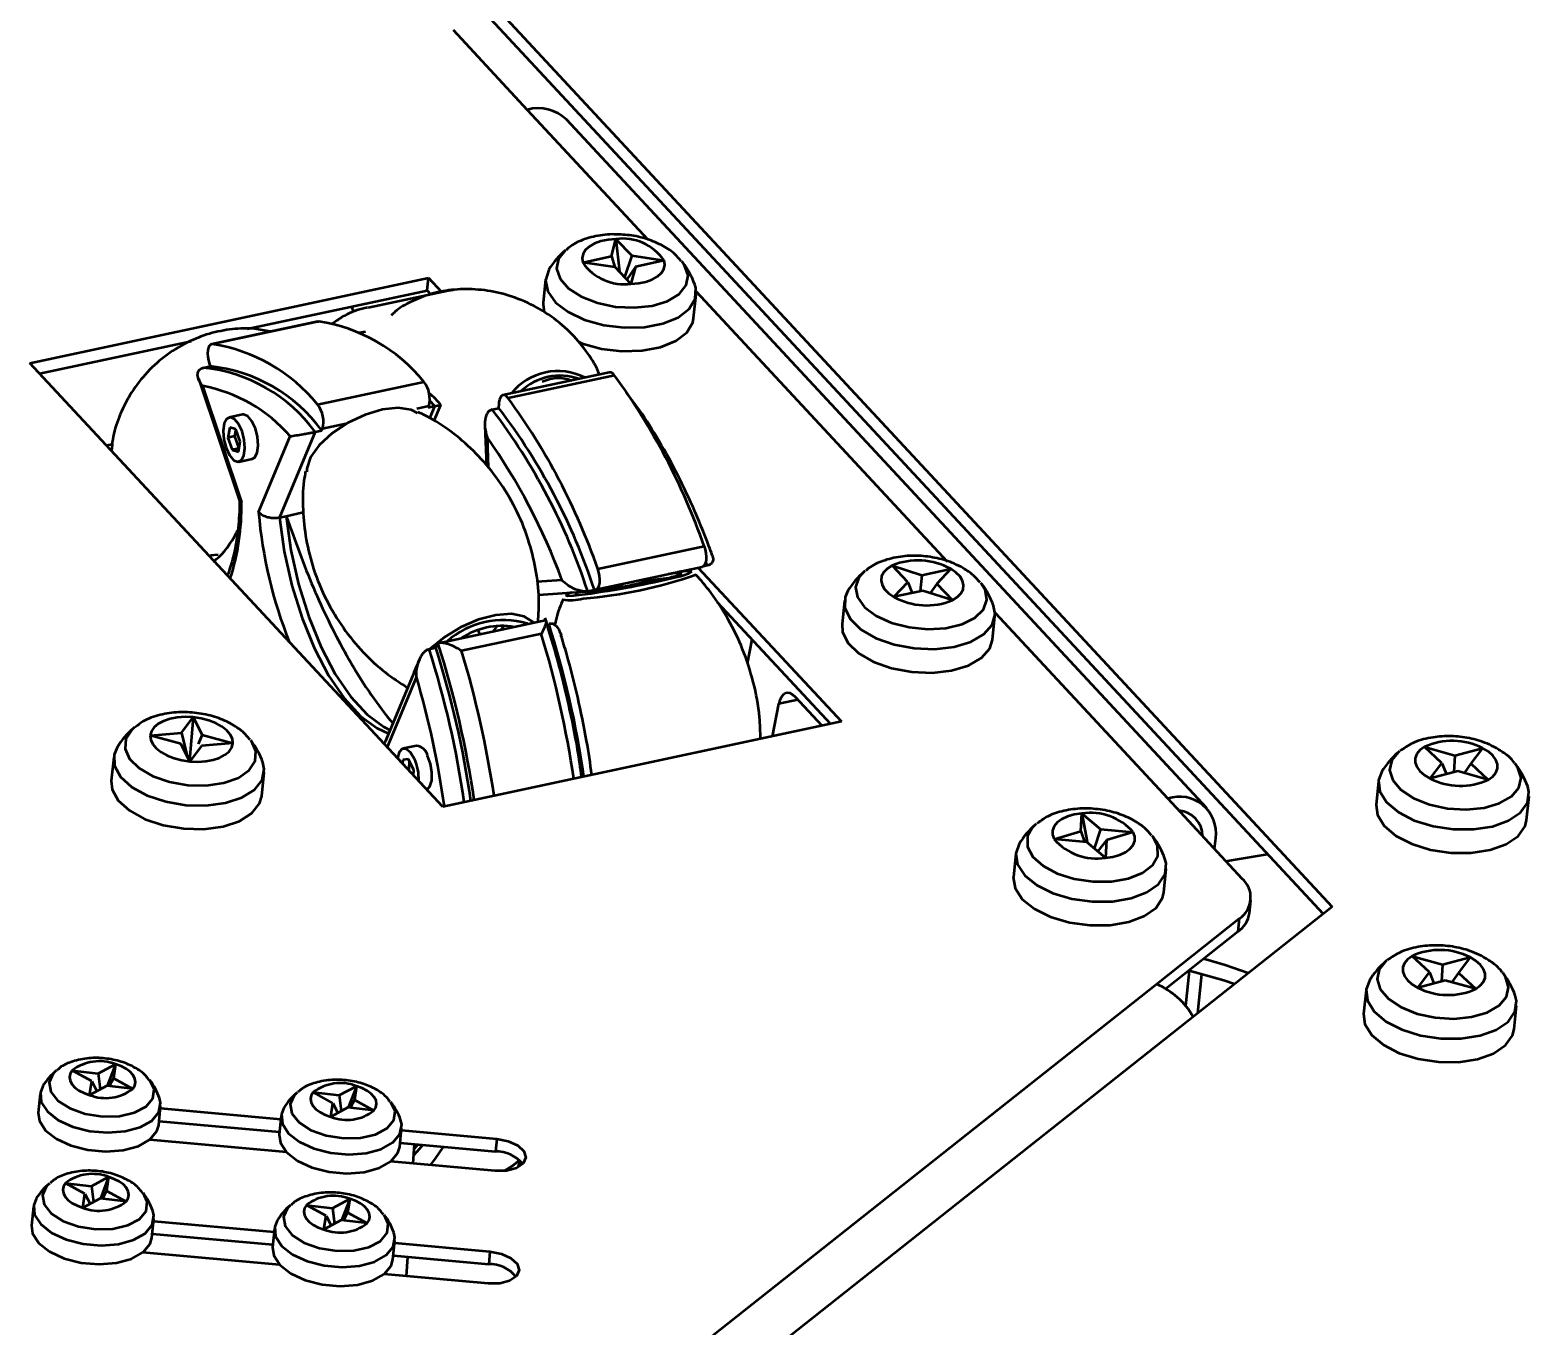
# Model space of a CAD drawing. Header units: millimetres. Extents: x 263 to 2983, y 441 to 2500.
# Drawn here: x 2188.3 to 2287.4, y 1929 to 2014.7 of the extents above; entities that cross this region are included whole.
import ezdxf

# ---------------------------------------------------------------- set-up
doc = ezdxf.new("R2010")
doc.units = ezdxf.units.MM
doc.header["$LTSCALE"] = 0.5
doc.layers.add('BOL', color=7, linetype='Continuous', lineweight=50)

msp = doc.modelspace()

# ---------------------------------------------------------------- linework, layer by layer
at = {"layer": 'BOL'}
for p, q in [((2217.37, 2018.068), (2274.401, 1956.723)), ((2217.266, 2017.058), (2273.801, 1956.247)), ((2216.301, 2014.687), (2221.205, 2009.412)), ((2221.205, 2009.412), (2229.18, 2000.834)), ((2266.124, 1963.231), (2223.789, 2008.768)), ((2226.764, 1999.736), (2227.063, 2000.861)), ((2227.063, 2000.861), (2227.294, 1998.703)), ((2227.063, 2000.861), (2228.106, 1999.771)), ((2224.875, 1999.315), (2226.764, 1999.736)), ((2226.764, 1999.736), (2226.989, 1999.001)), ((2228.106, 1999.771), (2227.639, 1998.342)), ((2228.106, 1999.771), (2230.243, 1999.453)), ((2227.012, 1998.998), (2224.875, 1999.315)), ((2228.055, 1997.907), (2227.012, 1998.998)), ((2228.354, 1999.032), (2227.783, 1998.191)), ((2228.354, 1999.032), (2228.055, 1997.907)), ((2230.243, 1999.453), (2228.354, 1999.032)), ((2231.466, 1999.331), (2231.415, 1999.395)), ((2188.334, 1992.666), (2214.68, 1998.307)), ((2214.594, 1997.466), (2214.68, 1998.307)), ((2214.68, 1998.307), (2215.54, 1997.383)), ((2222.412, 1998.212), (2222.252, 1996.652)), ((2202.7, 1994.919), (2214.594, 1997.466)), ((2210.698, 1996.346), (2215.967, 1997.474)), ((2214.594, 1997.466), (2214.815, 1997.227)), ((2232.199, 1995.629), (2232.36, 1997.189)), ((2232.365, 1997.408), (2248.968, 1979.549)), ((2209.74, 1996.039), (2209.6, 1996.396)), ((2207.371, 1995.416), (2200.346, 1993.912)), ((2207.426, 1995.42), (2200.4, 1993.916)), ((2203.441, 1994.575), (2202.725, 1994.421)), ((2207.371, 1995.416), (2207.426, 1995.42)), ((2210.113, 1994.687), (2210.511, 1994.756)), ((2210.143, 1994.677), (2210.511, 1994.756)), ((2188.972, 1991.979), (2198.981, 1994.123)), ((2215.617, 1963.32), (2188.334, 1992.666)), ((2200.191, 1992.602), (2200.24, 1992.455)), ((2199.464, 1991.638), (2202.196, 1983.49)), ((2199.801, 1992.361), (2200.24, 1992.455)), ((2226.62, 1992.049), (2219.595, 1990.545)), ((2226.97, 1991.849), (2219.945, 1990.344)), ((2199.74, 1991.156), (2202.319, 1983.462)), ((2207.338, 1989.928), (2214.364, 1991.433)), ((2214.687, 1989.812), (2213.9, 1989.644)), ((2214.647, 1989.717), (2214.687, 1989.812)), ((2215.086, 1989.811), (2214.647, 1989.717)), ((2215.086, 1989.811), (2214.756, 1990.175)), ((2214.762, 1989.033), (2215.086, 1989.811)), ((2215.049, 1988.876), (2215.482, 1989.914)), ((2218.894, 1989.597), (2219.333, 1989.691)), ((2219.333, 1989.691), (2219.327, 1989.841)), ((2202.388, 1989.264), (2201.51, 1989.076)), ((2209.208, 1988.639), (2207.661, 1988.308)), ((2201.538, 1988.415), (2201.411, 1987.731)), ((2201.85, 1987.825), (2201.411, 1987.731)), ((2201.411, 1987.731), (2201.697, 1986.925)), ((2201.951, 1988.293), (2201.538, 1988.415)), ((2201.938, 1988.297), (2201.85, 1987.825)), ((2201.85, 1987.825), (2202.136, 1987.019)), ((2202.237, 1987.487), (2201.951, 1988.293)), ((2203.443, 1982.817), (2205.53, 1987.827)), ((2207.182, 1988.118), (2204.825, 1982.462)), ((2207.182, 1988.118), (2207.621, 1988.212)), ((2207.621, 1988.212), (2207.661, 1988.308)), ((2218.4, 1988.55), (2218.504, 1985.882)), ((2218.546, 1987.758), (2218.625, 1985.734)), ((2193.769, 1987.285), (2193.409, 1987.208)), ((2202.136, 1987.019), (2201.697, 1986.925)), ((2201.697, 1986.925), (2202.11, 1986.803)), ((2202.11, 1986.803), (2202.237, 1987.487)), ((2202.136, 1987.019), (2202.149, 1987.015)), ((2202.138, 1986.142), (2203.016, 1986.33)), ((2205.265, 1982.556), (2206.4, 1982.799)), ((2204.825, 1982.462), (2205.265, 1982.556)), ((2200.259, 1979.967), (2200.778, 1980.015)), ((2225.871, 1979.056), (2232.896, 1980.561)), ((2225.735, 1977.69), (2232.761, 1979.195)), ((2231.776, 1978.984), (2231.847, 1978.907)), ((2232.501, 1979.139), (2241.963, 1968.962)), ((2233.103, 1979.28), (2232.824, 1979.22)), ((2233.103, 1979.28), (2233.005, 1979.555)), ((2243.536, 1978.924), (2243.479, 1978.877)), ((2246.351, 1978.19), (2245.331, 1979.285)), ((2245.331, 1979.285), (2247.288, 1978.654)), ((2247.288, 1978.654), (2249.189, 1979.062)), ((2249.189, 1979.062), (2248.28, 1978.078)), ((2221.844, 1978.22), (2223.493, 1978.336)), ((2225.199, 1977.587), (2225.638, 1977.681)), ((2225.708, 1977.686), (2225.638, 1977.681)), ((2226.923, 1977.945), (2226.964, 1977.726)), ((2226.938, 1977.865), (2226.964, 1977.726)), ((2228.93, 1978.091), (2228.88, 1978.363)), ((2228.93, 1978.091), (2228.904, 1978.23)), ((2245.441, 1977.206), (2246.351, 1978.19)), ((2246.351, 1978.19), (2246.64, 1977.463)), ((2247.288, 1978.654), (2247.179, 1977.579)), ((2248.28, 1978.078), (2247.827, 1977.458)), ((2248.28, 1978.078), (2249.3, 1976.982)), ((2251.222, 1978.081), (2251.177, 1978.138)), ((2221.938, 1977.35), (2225.077, 1977.571)), ((2225.124, 1977.457), (2225.474, 1977.499)), ((2233.754, 1976.856), (2241.238, 1968.806)), ((2242.168, 1976.961), (2242.008, 1975.401)), ((2247.343, 1977.614), (2245.441, 1977.206)), ((2249.3, 1976.982), (2247.343, 1977.614)), ((2251.956, 1974.378), (2252.116, 1975.939)), ((2252.122, 1976.157), (2263.54, 1963.875)), ((2222.395, 1975.651), (2215.417, 1974.156)), ((2222.133, 1974.766), (2216.863, 1973.638)), ((2218.088, 1974.728), (2217.91, 1975.066)), ((2219.473, 1975.025), (2219.675, 1975.336)), ((2221.257, 1975.407), (2221.19, 1975.451)), ((2214.717, 1973.76), (2215.156, 1973.854)), ((2215.195, 1973.95), (2215.156, 1973.854)), ((2236.046, 1974.39), (2235.739, 1972.812)), ((2214.081, 1973.08), (2211.811, 1967.633)), ((2213.879, 1971.917), (2211.944, 1967.271)), ((2237.423, 1967.989), (2237.841, 1970.133)), ((2239.095, 1970.401), (2237.841, 1970.133)), ((2240.687, 1968.688), (2238.922, 1970.587)), ((2198.36, 1968.22), (2199.125, 1969.247)), ((2199.125, 1969.247), (2198.867, 1966.404)), ((2199.125, 1969.247), (2199.724, 1968.09)), ((2241.963, 1968.962), (2215.617, 1963.32)), ((2195.246, 1968.59), (2195.178, 1968.534)), ((2196.287, 1968.051), (2198.36, 1968.22)), ((2198.304, 1967.492), (2196.287, 1968.051)), ((2198.36, 1968.22), (2198.726, 1966.678)), ((2199.724, 1968.09), (2199.445, 1967.482)), ((2199.724, 1968.09), (2201.741, 1967.531)), ((2198.903, 1966.335), (2198.304, 1967.492)), ((2199.668, 1967.362), (2198.903, 1966.335)), ((2201.741, 1967.531), (2199.668, 1967.362)), ((2213.878, 1967.365), (2213, 1967.177)), ((2281.655, 1966.225), (2280.508, 1967.291)), ((2280.508, 1967.291), (2282.522, 1966.727)), ((2282.522, 1966.727), (2284.35, 1967.208)), ((2284.35, 1967.208), (2283.576, 1966.184)), ((2193.867, 1966.619), (2193.707, 1965.058)), ((2212.973, 1966.438), (2212.958, 1966.18)), ((2213.36, 1966.486), (2212.973, 1966.438)), ((2213.701, 1965.759), (2213.36, 1966.486)), ((2213.404, 1966.393), (2213.366, 1965.756)), ((2280.88, 1965.201), (2281.655, 1966.225)), ((2281.655, 1966.225), (2281.956, 1965.484)), ((2282.522, 1966.727), (2282.445, 1965.613)), ((2283.576, 1966.184), (2283.135, 1965.563)), ((2283.576, 1966.184), (2284.722, 1965.119)), ((2286.523, 1966.151), (2286.484, 1966.2)), ((2203.654, 1964.036), (2203.815, 1965.596)), ((2213.366, 1965.756), (2213.354, 1965.753)), ((2213.366, 1965.756), (2213.38, 1965.726)), ((2213.68, 1965.403), (2213.701, 1965.759)), ((2277.468, 1965.032), (2277.308, 1963.472)), ((2282.708, 1965.682), (2280.88, 1965.201)), ((2284.722, 1965.119), (2282.708, 1965.682)), ((2263.54, 1963.875), (2268.444, 1958.6)), ((2287.256, 1962.449), (2287.416, 1964.01)), ((2257.789, 1961.732), (2257.856, 1962.885)), ((2257.856, 1962.885), (2258.205, 1961.017)), ((2257.856, 1962.885), (2259.096, 1961.846)), ((2254.859, 1962.215), (2254.802, 1962.167)), ((2259.096, 1961.846), (2258.684, 1960.58)), ((2259.096, 1961.846), (2261.253, 1961.652)), ((2256.023, 1961.196), (2257.789, 1961.732)), ((2258.18, 1961.002), (2256.023, 1961.196)), ((2257.789, 1961.732), (2258.027, 1961.016)), ((2259.42, 1959.963), (2258.18, 1961.002)), ((2259.487, 1961.116), (2258.906, 1960.394)), ((2259.487, 1961.116), (2259.42, 1959.963)), ((2261.253, 1961.652), (2259.487, 1961.116)), ((2266.634, 1960.548), (2266.707, 1961.26)), ((2253.491, 1960.252), (2253.331, 1958.691)), ((2263.278, 1957.669), (2263.439, 1959.229)), ((2268.941, 1956.307), (2269.027, 1957.148)), ((2274.401, 1956.723), (2210.706, 1906.305)), ((2268.286, 1955.939), (2262.809, 1951.604)), ((2268.199, 1955.097), (2268.286, 1955.939)), ((2268.199, 1955.097), (2263.407, 1951.304)), ((2280.83, 1952.398), (2279.684, 1953.464)), ((2279.684, 1953.464), (2281.698, 1952.9)), ((2281.698, 1952.9), (2283.526, 1953.381)), ((2283.526, 1953.381), (2282.751, 1952.357)), ((2264.945, 1952.478), (2264.709, 1950.18)), ((2265.518, 1949.691), (2265.782, 1952.266)), ((2280.056, 1951.374), (2280.83, 1952.398)), ((2280.83, 1952.398), (2281.132, 1951.657)), ((2281.698, 1952.9), (2281.621, 1951.786)), ((2282.751, 1952.357), (2282.311, 1951.736)), ((2282.751, 1952.357), (2283.898, 1951.292)), ((2285.698, 1952.324), (2285.659, 1952.373)), ((2262.809, 1951.604), (2215.527, 1914.178)), ((2276.644, 1951.205), (2276.484, 1949.645)), ((2281.884, 1951.855), (2280.056, 1951.374)), ((2283.898, 1951.292), (2281.884, 1951.855)), ((2286.431, 1948.622), (2286.592, 1950.183)), ((2192.838, 1945.701), (2193.977, 1946.313)), ((2193.977, 1946.313), (2193.441, 1944.888)), ((2193.977, 1946.313), (2193.844, 1945.399)), ((2190.059, 1945.89), (2189.866, 1945.696)), ((2192.413, 1945.192), (2191.117, 1945.899)), ((2191.117, 1945.899), (2192.838, 1945.701)), ((2192.279, 1944.278), (2192.413, 1945.192)), ((2192.413, 1945.192), (2192.757, 1944.535)), ((2192.838, 1945.701), (2192.979, 1944.654)), ((2193.844, 1945.399), (2193.571, 1944.873)), ((2193.844, 1945.399), (2195.14, 1944.692)), ((2189.011, 1944.358), (2188.883, 1943.109)), ((2193.419, 1944.89), (2192.279, 1944.278)), ((2195.14, 1944.692), (2193.419, 1944.89)), ((2205.991, 1944.448), (2205.798, 1944.254)), ((2208.345, 1943.75), (2207.048, 1944.457)), ((2207.048, 1944.457), (2208.77, 1944.259)), ((2208.77, 1944.259), (2209.909, 1944.871)), ((2208.77, 1944.259), (2208.911, 1943.212)), ((2209.909, 1944.871), (2209.373, 1943.446)), ((2209.909, 1944.871), (2209.775, 1943.957)), ((2196.841, 1942.291), (2196.969, 1943.54)), ((2196.955, 1943.4), (2204.918, 1942.679)), ((2208.211, 1942.836), (2208.345, 1943.75)), ((2209.351, 1943.448), (2208.211, 1942.836)), ((2208.345, 1943.75), (2208.689, 1943.093)), ((2211.072, 1943.25), (2209.351, 1943.448)), ((2209.775, 1943.957), (2209.502, 1943.431)), ((2209.775, 1943.957), (2211.072, 1943.25)), ((2196.868, 1942.558), (2204.832, 1941.837)), ((2204.943, 1942.916), (2204.814, 1941.667)), ((2212.772, 1940.849), (2212.901, 1942.098)), ((2205.281, 1940.506), (2196.247, 1941.324)), ((2212.8, 1941.116), (2219.096, 1940.546)), ((2212.886, 1941.958), (2219.183, 1941.388)), ((2213.672, 1939.747), (2213.749, 1941.03)), ((2219.183, 1941.388), (2219.096, 1940.546)), ((2213.959, 1941.011), (2213.731, 1940.729)), ((2219.056, 1939.259), (2212.179, 1939.882)), ((2220.18, 1939.34), (2219.891, 1939.374)), ((2189.615, 1938.439), (2189.422, 1938.245)), ((2191.969, 1937.741), (2190.672, 1938.448)), ((2190.672, 1938.448), (2192.393, 1938.25)), ((2192.393, 1938.25), (2193.533, 1938.862)), ((2192.393, 1938.25), (2192.535, 1937.203)), ((2193.533, 1938.862), (2192.997, 1937.437)), ((2193.533, 1938.862), (2193.399, 1937.948)), ((2191.835, 1936.827), (2191.969, 1937.741)), ((2192.975, 1937.439), (2191.835, 1936.827)), ((2191.969, 1937.741), (2192.313, 1937.084)), ((2194.696, 1937.241), (2192.975, 1937.439)), ((2193.399, 1937.948), (2193.126, 1937.422)), ((2193.399, 1937.948), (2194.696, 1937.241)), ((2208.325, 1936.808), (2209.465, 1937.42)), ((2209.465, 1937.42), (2208.929, 1935.995)), ((2209.465, 1937.42), (2209.331, 1936.506)), ((2188.567, 1936.907), (2188.438, 1935.658)), ((2196.396, 1934.84), (2196.525, 1936.089)), ((2205.547, 1936.997), (2205.354, 1936.803)), ((2207.901, 1936.299), (2206.604, 1937.006)), ((2206.604, 1937.006), (2208.325, 1936.808)), ((2207.767, 1935.385), (2207.901, 1936.299)), ((2207.901, 1936.299), (2208.245, 1935.642)), ((2208.325, 1936.808), (2208.466, 1935.761)), ((2209.331, 1936.506), (2209.058, 1935.98)), ((2209.331, 1936.506), (2210.628, 1935.799)), ((2196.424, 1935.107), (2204.388, 1934.386)), ((2196.51, 1935.949), (2204.474, 1935.228)), ((2204.498, 1935.465), (2204.37, 1934.216)), ((2208.907, 1935.997), (2207.767, 1935.385)), ((2210.628, 1935.799), (2208.907, 1935.997)), ((2212.328, 1933.398), (2212.456, 1934.647)), ((2212.442, 1934.507), (2218.739, 1933.937)), ((2204.836, 1933.055), (2195.803, 1933.873)), ((2212.356, 1933.665), (2218.652, 1933.095)), ((2213.228, 1932.296), (2213.305, 1933.579)), ((2218.739, 1933.937), (2218.652, 1933.095)), ((2218.612, 1931.808), (2211.735, 1932.431))]:
    msp.add_line(p, q, dxfattribs=at)
at = {"layer": 'BOL', "flags": 128}
for points in [[(2227.063, 2000.861), (2226.549, 2000.82), (2226.074, 2000.723), (2225.655, 2000.574), (2225.31, 2000.38), (2225.052, 2000.147), (2224.889, 1999.886), (2224.83, 1999.605), (2224.875, 1999.315)], [(2223.723, 2000.127), (2223.27, 1999.56), (2223.143, 1998.909), (2223.367, 1998.239), (2223.926, 1997.605), (2224.773, 1997.059), (2225.84, 1996.644), (2227.04, 1996.394), (2228.277, 1996.33), (2229.449, 1996.456), (2230.463, 1996.763), (2231.235, 1997.225), (2231.704, 1997.806), (2231.831, 1998.457), (2231.606, 1999.127), (2231.466, 1999.331)], [(2222.635, 1998.853), (2222.62, 1998.829), (2222.406, 1998.125), (2222.561, 1997.391), (2223.073, 1996.679), (2223.906, 1996.043), (2224.997, 1995.53), (2226.264, 1995.178), (2227.616, 1995.013), (2228.949, 1995.047), (2230.168, 1995.278), (2231.179, 1995.689), (2231.91, 1996.249), (2232.304, 1996.917), (2232.335, 1997.643), (2232.272, 1997.862)], [(2228.055, 1997.907), (2228.569, 1997.949), (2229.044, 1998.046), (2229.462, 1998.194), (2229.808, 1998.389), (2230.066, 1998.621), (2230.228, 1998.883), (2230.288, 1999.164), (2230.243, 1999.453)], [(2222.252, 1996.652), (2222.245, 1996.565), (2222.33, 1996.006)], [(2224.601, 1994.06), (2224.836, 1993.969), (2226.104, 1993.617), (2227.455, 1993.452), (2228.789, 1993.487), (2230.007, 1993.718), (2231.019, 1994.129), (2231.749, 1994.689), (2232.144, 1995.356), (2232.199, 1995.629)], [(2200.4, 1993.916), (2200.296, 1993.894), (2200.207, 1993.815), (2200.138, 1993.685), (2200.094, 1993.511), (2200.077, 1993.302), (2200.088, 1993.072), (2200.127, 1992.834), (2200.191, 1992.602)], [(2213.947, 1989.363), (2213.526, 1989.573), (2212.673, 1989.701), (2211.627, 1989.59), (2210.482, 1989.251), (2209.339, 1988.714), (2208.3, 1988.026), (2207.457, 1987.249), (2206.885, 1986.452), (2206.635, 1985.706), (2206.628, 1985.478)], [(2219.945, 1990.344), (2219.83, 1990.466), (2219.715, 1990.535), (2219.604, 1990.546), (2219.505, 1990.501), (2219.424, 1990.4), (2219.365, 1990.25), (2219.332, 1990.06), (2219.327, 1989.841)], [(2201.295, 1987.059), (2201.521, 1986.578), (2201.793, 1986.254), (2202.069, 1986.136), (2202.309, 1986.242), (2202.474, 1986.557), (2202.541, 1987.032), (2202.498, 1987.594), (2202.353, 1988.159), (2202.127, 1988.64), (2201.855, 1988.964), (2201.579, 1989.082), (2201.339, 1988.976), (2201.174, 1988.661), (2201.107, 1988.187), (2201.15, 1987.624), (2201.295, 1987.059)], [(2203.016, 1986.33), (2203.187, 1986.43), (2203.353, 1986.745), (2203.419, 1987.22), (2203.376, 1987.782), (2203.231, 1988.347), (2203.005, 1988.828), (2202.733, 1989.152), (2202.457, 1989.27), (2202.388, 1989.264)], [(2204.825, 1982.462), (2205.143, 1980.208), (2205.646, 1977.964), (2206.317, 1975.804), (2207.134, 1973.799), (2208.071, 1972.014), (2209.096, 1970.508), (2210.177, 1969.331), (2211.276, 1968.52), (2212.041, 1968.185)], [(2205.265, 1982.556), (2205.583, 1980.302), (2206.085, 1978.058), (2206.756, 1975.898), (2207.573, 1973.893), (2208.51, 1972.108), (2209.535, 1970.602), (2210.616, 1969.425), (2211.716, 1968.614), (2212.134, 1968.407)], [(2232.896, 1980.561), (2232.966, 1980.332), (2233.011, 1980.094), (2233.03, 1979.861), (2233.02, 1979.645), (2232.982, 1979.461), (2232.919, 1979.319), (2232.835, 1979.227), (2232.761, 1979.195)], [(2225.708, 1977.686), (2225.809, 1977.723), (2225.894, 1977.815), (2225.957, 1977.957), (2225.994, 1978.141), (2226.004, 1978.356), (2225.986, 1978.59), (2225.94, 1978.828), (2225.871, 1979.056)], [(2243.479, 1978.877), (2243.128, 1978.487), (2242.899, 1977.851), (2243.023, 1977.181), (2243.489, 1976.531), (2244.258, 1975.955), (2245.27, 1975.498), (2246.441, 1975.197), (2247.678, 1975.078), (2248.879, 1975.15), (2249.947, 1975.406), (2250.797, 1975.827), (2251.359, 1976.378), (2251.587, 1977.014), (2251.463, 1977.684), (2251.222, 1978.081)], [(2245.331, 1979.285), (2245.003, 1979.082), (2244.765, 1978.843), (2244.624, 1978.576), (2244.587, 1978.292), (2244.655, 1978.002), (2244.825, 1977.717), (2245.09, 1977.448), (2245.441, 1977.206)], [(2249.3, 1976.982), (2249.627, 1977.185), (2249.866, 1977.425), (2250.006, 1977.692), (2250.044, 1977.976), (2249.976, 1978.265), (2249.806, 1978.55), (2249.54, 1978.819), (2249.189, 1979.062)], [(2230.529, 1978.446), (2229.804, 1978.35), (2228.908, 1978.209)], [(2223.739, 1977.339), (2223.824, 1977.291), (2223.884, 1977.288)], [(2223.884, 1977.288), (2224.261, 1977.305), (2225.022, 1977.389)], [(2224.392, 1977.457), (2224.443, 1977.419), (2224.521, 1977.414)], [(2242.391, 1977.602), (2242.211, 1977.191), (2242.204, 1976.463), (2242.563, 1975.734), (2243.261, 1975.059), (2244.248, 1974.486), (2245.449, 1974.06), (2246.775, 1973.81), (2248.129, 1973.757), (2249.41, 1973.903), (2250.522, 1974.238), (2251.384, 1974.737), (2251.931, 1975.363), (2252.123, 1976.07), (2252.028, 1976.612)], [(2221.626, 1975.486), (2221.573, 1975.55), (2221.002, 1975.923), (2220.166, 1976.079), (2219.134, 1976.005), (2217.988, 1975.708), (2216.822, 1975.211), (2215.731, 1974.555), (2214.801, 1973.792), (2214.782, 1973.774)], [(2218.92, 1974.907), (2219.051, 1975.054), (2219.268, 1975.345)], [(2242.008, 1975.401), (2242.043, 1974.903), (2242.402, 1974.174), (2243.101, 1973.498), (2244.087, 1972.926), (2245.288, 1972.499), (2246.615, 1972.25), (2247.969, 1972.196), (2249.249, 1972.342), (2250.362, 1972.677), (2251.224, 1973.177), (2251.771, 1973.803), (2251.956, 1974.378)], [(2213.888, 1972.619), (2213.712, 1972.2), (2213.707, 1972.184)], [(2238.922, 1970.587), (2238.752, 1970.74), (2238.581, 1970.835), (2238.416, 1970.868), (2238.261, 1970.837), (2238.122, 1970.744), (2238.003, 1970.592), (2237.908, 1970.386), (2237.841, 1970.133)], [(2199.125, 1969.247), (2198.591, 1969.269), (2198.073, 1969.235), (2197.591, 1969.146), (2197.164, 1969.004), (2196.808, 1968.816), (2196.537, 1968.588), (2196.361, 1968.33), (2196.287, 1968.051)], [(2201.741, 1967.531), (2201.71, 1967.82), (2201.576, 1968.108), (2201.343, 1968.384), (2201.021, 1968.637), (2200.622, 1968.857), (2200.16, 1969.037), (2199.655, 1969.168), (2199.125, 1969.247)], [(2195.178, 1968.534), (2195.064, 1968.429), (2194.667, 1967.829), (2194.617, 1967.169), (2194.917, 1966.503), (2195.543, 1965.884), (2196.444, 1965.363), (2197.548, 1964.981), (2198.765, 1964.771)], [(2196.287, 1968.051), (2196.317, 1967.762), (2196.452, 1967.474), (2196.685, 1967.198), (2197.007, 1966.945), (2197.406, 1966.725), (2197.868, 1966.545), (2198.373, 1966.414), (2198.903, 1966.335)], [(2194.09, 1967.259), (2193.889, 1966.762), (2193.927, 1966.031), (2194.328, 1965.306), (2195.065, 1964.64), (2196.081, 1964.084), (2197.303, 1963.677), (2198.638, 1963.45)], [(2198.765, 1964.771), (2199.996, 1964.748), (2201.141, 1964.915), (2202.109, 1965.258), (2202.82, 1965.75), (2203.217, 1966.35), (2203.267, 1967.01), (2202.967, 1967.676), (2202.921, 1967.738)], [(2198.903, 1966.335), (2199.437, 1966.312), (2199.955, 1966.346), (2200.437, 1966.436), (2200.864, 1966.578), (2201.22, 1966.766), (2201.491, 1966.994), (2201.667, 1967.252), (2201.741, 1967.531)], [(2213.738, 1966.517), (2213.484, 1966.927), (2213.205, 1967.152), (2212.942, 1967.158), (2212.735, 1966.943), (2212.618, 1966.546)], [(2278.779, 1966.948), (2278.342, 1966.413), (2278.197, 1965.764), (2278.404, 1965.094), (2278.946, 1964.457), (2279.779, 1963.905), (2280.837, 1963.482), (2282.033, 1963.223), (2283.27, 1963.149), (2284.448, 1963.266), (2285.472, 1963.563), (2286.259, 1964.019), (2286.744, 1964.594), (2286.89, 1965.243), (2286.683, 1965.913), (2286.523, 1966.151)], [(2278.854, 1967.009), (2278.828, 1966.988), (2278.779, 1966.948)], [(2280.508, 1967.291), (2280.21, 1967.074), (2280.005, 1966.824), (2279.899, 1966.55), (2279.899, 1966.263), (2280.002, 1965.974), (2280.206, 1965.693), (2280.503, 1965.432), (2280.88, 1965.201)], [(2284.722, 1965.119), (2285.02, 1965.335), (2285.226, 1965.585), (2285.331, 1965.859), (2285.332, 1966.146), (2285.229, 1966.436), (2285.025, 1966.716), (2284.728, 1966.977), (2284.35, 1967.208)], [(2198.638, 1963.45), (2199.988, 1963.421), (2201.253, 1963.591), (2202.34, 1963.947), (2203.167, 1964.464), (2203.673, 1965.102), (2203.82, 1965.815), (2203.727, 1966.269)], [(2214.565, 1964.451), (2214.771, 1964.665), (2214.889, 1965.068), (2214.901, 1965.597), (2214.806, 1966.172), (2214.616, 1966.705)], [(2193.707, 1965.058), (2193.766, 1964.471), (2194.168, 1963.746), (2194.904, 1963.08), (2195.921, 1962.523), (2197.142, 1962.116), (2198.478, 1961.89)], [(2277.691, 1965.673), (2277.475, 1965.084), (2277.559, 1964.351), (2278.006, 1963.631), (2278.782, 1962.976), (2279.829, 1962.436), (2281.07, 1962.051), (2282.413, 1961.849), (2283.758, 1961.845), (2285.005, 1962.04), (2286.062, 1962.419), (2286.851, 1962.953), (2287.313, 1963.604), (2287.414, 1964.323), (2287.328, 1964.682)], [(2198.478, 1961.89), (2199.828, 1961.861), (2201.093, 1962.03), (2202.179, 1962.387), (2203.006, 1962.903), (2203.512, 1963.542), (2203.654, 1964.036)], [(2257.856, 1962.885), (2257.361, 1962.813), (2256.915, 1962.687), (2256.535, 1962.513), (2256.236, 1962.296), (2256.029, 1962.047), (2255.923, 1961.773), (2255.921, 1961.486), (2256.023, 1961.196)], [(2277.308, 1963.472), (2277.399, 1962.791), (2277.846, 1962.07), (2278.621, 1961.416), (2279.668, 1960.876), (2280.909, 1960.491), (2282.252, 1960.289), (2283.597, 1960.285), (2284.845, 1960.48), (2285.902, 1960.858), (2286.691, 1961.393), (2287.153, 1962.044), (2287.256, 1962.449)], [(2254.802, 1962.167), (2254.602, 1961.973), (2254.259, 1961.36), (2254.266, 1960.695), (2254.62, 1960.032), (2255.294, 1959.426), (2256.233, 1958.924), (2257.362, 1958.569), (2258.587, 1958.387), (2259.811, 1958.395)], [(2253.714, 1960.893), (2253.49, 1960.242), (2253.606, 1959.508), (2254.083, 1958.791), (2254.884, 1958.145), (2255.951, 1957.617), (2257.204, 1957.246), (2258.551, 1957.061), (2259.892, 1957.074)], [(2259.42, 1959.963), (2259.915, 1960.035), (2260.361, 1960.161), (2260.741, 1960.336), (2261.04, 1960.552), (2261.247, 1960.802), (2261.353, 1961.075), (2261.355, 1961.362), (2261.253, 1961.652)], [(2259.811, 1958.395), (2260.934, 1958.592), (2261.866, 1958.961), (2262.53, 1959.473), (2262.872, 1960.086), (2262.866, 1960.751), (2262.545, 1961.371)], [(2262.545, 1961.371), (2262.512, 1961.413), (2262.504, 1961.423)], [(2259.892, 1957.074), (2261.126, 1957.285), (2262.164, 1957.678), (2262.927, 1958.224), (2263.359, 1958.883), (2263.428, 1959.605), (2263.351, 1959.902)], [(2267.376, 1959.749), (2267.753, 1959.795), (2270.126, 1960.2)], [(2253.331, 1958.691), (2253.33, 1958.681), (2253.446, 1957.947), (2253.922, 1957.231), (2254.723, 1956.584), (2255.79, 1956.056), (2257.044, 1955.686), (2258.391, 1955.5), (2259.731, 1955.513)], [(2259.731, 1955.513), (2260.966, 1955.724), (2262.003, 1956.118), (2262.766, 1956.664), (2263.198, 1957.322), (2263.278, 1957.669)], [(2268.854, 1952.332), (2267.339, 1952.853), (2265.895, 1953.273)], [(2277.954, 1953.121), (2277.518, 1952.586), (2277.372, 1951.937), (2277.579, 1951.267), (2278.121, 1950.63), (2278.955, 1950.078), (2280.012, 1949.655), (2281.208, 1949.396), (2282.445, 1949.322), (2283.624, 1949.439), (2284.647, 1949.736), (2285.434, 1950.191), (2285.92, 1950.767), (2286.065, 1951.416), (2285.858, 1952.086), (2285.698, 1952.324)], [(2278.029, 1953.182), (2278.003, 1953.161), (2277.954, 1953.121)], [(2279.684, 1953.464), (2279.386, 1953.247), (2279.18, 1952.997), (2279.075, 1952.723), (2279.074, 1952.436), (2279.178, 1952.146), (2279.382, 1951.866), (2279.678, 1951.605), (2280.056, 1951.374)], [(2283.898, 1951.292), (2284.196, 1951.508), (2284.401, 1951.758), (2284.507, 1952.032), (2284.508, 1952.319), (2284.404, 1952.609), (2284.2, 1952.889), (2283.904, 1953.15), (2283.526, 1953.381)], [(2267.942, 1951.61), (2267.236, 1951.843), (2264.945, 1952.478)], [(2276.867, 1951.846), (2276.65, 1951.257), (2276.735, 1950.524), (2277.181, 1949.804), (2277.957, 1949.149), (2279.004, 1948.609), (2280.245, 1948.224), (2281.588, 1948.022), (2282.933, 1948.018), (2284.181, 1948.213), (2285.238, 1948.592), (2286.027, 1949.126), (2286.489, 1949.777), (2286.589, 1950.496), (2286.504, 1950.855)], [(2276.484, 1949.645), (2276.574, 1948.964), (2277.021, 1948.243), (2277.797, 1947.589), (2278.844, 1947.049), (2280.085, 1946.664), (2281.428, 1946.462), (2282.773, 1946.458), (2284.02, 1946.653), (2285.078, 1947.031), (2285.866, 1947.566), (2286.328, 1948.217), (2286.431, 1948.622)], [(2195.14, 1944.692), (2195.267, 1944.902), (2195.312, 1945.127), (2195.273, 1945.359), (2195.151, 1945.588), (2194.952, 1945.806), (2194.683, 1946.005), (2194.354, 1946.176), (2193.977, 1946.313)], [(2189.866, 1945.696), (2189.601, 1945.117), (2189.711, 1944.497), (2190.186, 1943.903), (2190.973, 1943.399), (2191.987, 1943.04), (2193.119, 1942.864), (2194.246, 1942.891), (2195.245, 1943.118), (2196.009, 1943.519), (2196.454, 1944.053), (2196.533, 1944.66), (2196.254, 1945.253)], [(2191.117, 1945.899), (2190.99, 1945.689), (2190.945, 1945.464), (2190.984, 1945.232), (2191.105, 1945.003), (2191.305, 1944.785), (2191.574, 1944.586), (2191.903, 1944.415), (2192.279, 1944.278)], [(2189.189, 1944.87), (2189.025, 1944.454), (2189.084, 1943.812), (2189.489, 1943.183), (2190.206, 1942.622), (2191.17, 1942.179), (2192.296, 1941.893), (2193.484, 1941.79), (2194.627, 1941.878), (2195.625, 1942.151), (2196.389, 1942.583), (2196.851, 1943.136), (2196.97, 1943.762), (2196.899, 1944.078)], [(2205.798, 1944.254), (2205.533, 1943.675), (2205.643, 1943.055), (2206.118, 1942.461), (2206.905, 1941.957), (2207.919, 1941.598), (2209.051, 1941.422), (2210.178, 1941.449), (2211.177, 1941.676), (2211.941, 1942.077), (2212.386, 1942.611), (2212.464, 1943.218), (2212.186, 1943.811)], [(2207.048, 1944.457), (2206.921, 1944.247), (2206.877, 1944.022), (2206.916, 1943.79), (2207.037, 1943.561), (2207.237, 1943.343), (2207.506, 1943.144), (2207.835, 1942.973), (2208.211, 1942.836)], [(2211.072, 1943.25), (2211.199, 1943.46), (2211.244, 1943.685), (2211.205, 1943.917), (2211.083, 1944.146), (2210.884, 1944.364), (2210.614, 1944.563), (2210.285, 1944.734), (2209.909, 1944.871)], [(2188.883, 1943.109), (2188.955, 1942.564), (2189.361, 1941.935), (2190.078, 1941.374), (2191.042, 1940.931), (2192.168, 1940.645), (2193.355, 1940.541), (2194.499, 1940.63), (2195.497, 1940.902), (2196.261, 1941.334), (2196.723, 1941.888), (2196.841, 1942.291)], [(2205.121, 1943.428), (2204.957, 1943.012), (2205.015, 1942.37), (2205.421, 1941.741), (2206.138, 1941.18), (2207.102, 1940.737), (2208.228, 1940.451), (2209.415, 1940.348), (2210.559, 1940.436), (2211.557, 1940.709), (2212.321, 1941.141), (2212.783, 1941.694), (2212.902, 1942.32), (2212.831, 1942.636)], [(2204.814, 1941.667), (2204.887, 1941.122), (2205.293, 1940.493), (2206.01, 1939.932), (2206.974, 1939.489), (2208.1, 1939.203), (2209.287, 1939.099), (2210.431, 1939.188), (2211.429, 1939.46), (2212.193, 1939.892), (2212.655, 1940.446), (2212.772, 1940.849)], [(2219.183, 1941.388), (2219.94, 1941.238), (2220.573, 1940.949), (2220.984, 1940.564), (2221.111, 1940.143), (2220.935, 1939.75), (2220.483, 1939.444), (2219.823, 1939.271), (2219.056, 1939.259)], [(2213.706, 1940.313), (2214.107, 1940.748), (2214.3, 1940.98)], [(2214.811, 1939.644), (2215.143, 1940.08), (2215.658, 1940.858)], [(2219.698, 1939.258), (2220.218, 1939.593), (2220.693, 1939.963)], [(2189.422, 1938.245), (2189.156, 1937.666), (2189.267, 1937.047), (2189.741, 1936.452), (2190.529, 1935.948), (2191.543, 1935.589), (2192.675, 1935.413), (2193.802, 1935.44), (2194.801, 1935.667), (2195.564, 1936.069), (2196.01, 1936.602), (2196.088, 1937.21), (2195.81, 1937.802)], [(2190.672, 1938.448), (2190.545, 1938.238), (2190.501, 1938.013), (2190.54, 1937.781), (2190.661, 1937.552), (2190.86, 1937.334), (2191.13, 1937.135), (2191.459, 1936.964), (2191.835, 1936.827)], [(2194.696, 1937.241), (2194.823, 1937.451), (2194.868, 1937.676), (2194.828, 1937.908), (2194.707, 1938.137), (2194.508, 1938.355), (2194.238, 1938.554), (2193.909, 1938.725), (2193.533, 1938.862)], [(2188.745, 1937.419), (2188.581, 1937.003), (2188.639, 1936.362), (2189.045, 1935.732), (2189.762, 1935.171), (2190.726, 1934.728), (2191.852, 1934.442), (2193.039, 1934.339), (2194.183, 1934.427), (2195.181, 1934.7), (2195.945, 1935.132), (2196.407, 1935.686), (2196.526, 1936.311), (2196.455, 1936.627)], [(2210.628, 1935.799), (2210.755, 1936.009), (2210.8, 1936.235), (2210.76, 1936.466), (2210.639, 1936.696), (2210.44, 1936.913), (2210.17, 1937.112), (2209.841, 1937.283), (2209.465, 1937.42)], [(2205.354, 1936.803), (2205.088, 1936.224), (2205.199, 1935.605), (2205.673, 1935.01), (2206.461, 1934.506), (2207.475, 1934.147), (2208.607, 1933.971), (2209.734, 1933.998), (2210.733, 1934.225), (2211.496, 1934.627), (2211.942, 1935.16), (2212.02, 1935.768), (2211.742, 1936.36)], [(2206.604, 1937.006), (2206.477, 1936.796), (2206.432, 1936.571), (2206.472, 1936.339), (2206.593, 1936.11), (2206.792, 1935.892), (2207.062, 1935.693), (2207.391, 1935.522), (2207.767, 1935.385)], [(2188.438, 1935.658), (2188.511, 1935.113), (2188.917, 1934.484), (2189.633, 1933.923), (2190.598, 1933.48), (2191.723, 1933.194), (2192.911, 1933.09), (2194.055, 1933.179), (2195.053, 1933.451), (2195.817, 1933.884), (2196.279, 1934.437), (2196.396, 1934.84)], [(2204.677, 1935.977), (2204.512, 1935.561), (2204.571, 1934.92), (2204.977, 1934.29), (2205.694, 1933.729), (2206.658, 1933.286), (2207.784, 1933), (2208.971, 1932.897), (2210.115, 1932.985), (2211.113, 1933.258), (2211.877, 1933.69), (2212.339, 1934.244), (2212.458, 1934.869), (2212.386, 1935.185)], [(2204.37, 1934.216), (2204.443, 1933.671), (2204.849, 1933.042), (2205.565, 1932.481), (2206.53, 1932.038), (2207.655, 1931.752), (2208.843, 1931.648), (2209.986, 1931.737), (2210.985, 1932.009), (2211.749, 1932.442), (2212.21, 1932.995), (2212.328, 1933.398)], [(2218.739, 1933.937), (2219.496, 1933.787), (2220.128, 1933.498), (2220.539, 1933.114), (2220.667, 1932.693), (2220.491, 1932.299), (2220.039, 1931.993), (2219.379, 1931.82), (2218.612, 1931.808)]]:
    msp.add_lwpolyline(points, dxfattribs=at)
at = {"layer": 'BOL'}
for centre, radius, start, end in [((2221.935, 2006.834), 2.679, 46.21663, 105.80184), ((2227.514, 1997.586), 3.306, 34.38751, 97.8474), ((2227.216, 1996.044), 5.373, 130.54445, 148.48304), ((2227.604, 2001.183), 3.307, 214.38838, 277.84547), ((2227.216, 1996.044), 5.373, 19.77755, 37.71613), ((2205.742, 1984.462), 11.087, 38.95652, 81.26432), ((2198.716, 1982.957), 11.087, 38.95652, 81.26432), ((2198.685, 1981.877), 10.543, 36.29868, 83.92224), ((2199.124, 1981.971), 10.543, 36.29868, 83.92224), ((2223.23, 1988.17), 3.962, 63.19397, 140.97866), ((2223.369, 1988.088), 3.747, 70.51516, 133.65746), ((2226.648, 1991.691), 0.359, 26.07327, 94.34389), ((2191.659, 1966.111), 43.695, 19.31059, 36.08785), ((2197.878, 1981.215), 10.113, 40.82798, 79.39313), ((2212.949, 1990.308), 1.807, 344.07619, 38.47215), ((2205.923, 1988.804), 1.807, 344.07619, 38.47215), ((2186.009, 1964.673), 41.262, 18.23904, 37.15911), ((2186.449, 1964.767), 41.262, 18.23904, 37.15911), ((2184.634, 1964.607), 43.695, 19.31059, 36.08785), ((2185.888, 1964.603), 40.034, 20.06162, 35.33671), ((2186.28, 1983.255), 16.04, 342.4681, 0.74029), ((2233.546, 1985.402), 30.214, 184.90928, 201.69984), ((2222.272, 2008.031), 31.04, 274.85197, 288.99953), ((2231.098, 1976.336), 2.447, 82.17729, 103.02372), ((2230.555, 1979.945), 1.473, 273.52596, 306.46509), ((2230.748, 1981.086), 2.577, 278.14974, 301.24903), ((2231.722, 1975.922), 2.983, 83.01458, 101.05148), ((2246.972, 1974.793), 5.373, 130.54445, 148.48304), ((2247.026, 1975.133), 4.485, 61.15958, 112.20291), ((2217.136, 2036.05), 59.189, 277.65646, 283.65875), ((2233.418, 1945.494), 32.992, 101.32077, 104.16649), ((2218.981, 2026.117), 49.05, 277.60693, 283.75736), ((2226.807, 1984.047), 6.184, 271.20997, 289.82244), ((2246.972, 1974.793), 5.373, 19.77755, 37.71613), ((2224.082, 1980.034), 3.043, 259.6298, 285.55144), ((2224.417, 1976.265), 1.27, 102.39176, 122.28115), ((2247.605, 1981.135), 4.485, 241.15958, 292.20291), ((2219.612, 1970.129), 5.55, 73.47884, 131.89201), ((2219.517, 1970.464), 4.823, 80.0021, 124.17053), ((2159.561, 1955.736), 65.401, 8.29778, 16.91608), ((2163.691, 1956.619), 61.866, 8.08253, 17.72385), ((2155.787, 1954.926), 61.866, 8.08253, 17.72385), ((2156.226, 1955.02), 61.866, 8.08253, 17.72385), ((2215.562, 1973.812), 0.392, 130.34764, 159.5049), ((2155.356, 1954.833), 62.976, 8.15354, 17.82496), ((2154.292, 1954.608), 65.401, 8.29778, 16.91608), ((2156.513, 1955.086), 59.785, 7.93914, 16.3517), ((2198.671, 1964.451), 5.373, 130.54445, 148.48304), ((2198.671, 1964.451), 5.373, 19.77755, 37.71613), ((2213.796, 1966.531), 0.839, 11.99895, 84.37369), ((2282.272, 1962.864), 5.373, 130.54445, 148.48304), ((2282.344, 1963.281), 4.41, 62.94323, 114.6016), ((2210.851, 1965.186), 3.18, 357.20412, 24.75011), ((2282.272, 1962.864), 5.373, 19.77755, 37.71613), ((2282.886, 1969.129), 4.411, 242.94634, 294.59812), ((2264.316, 1961.589), 2.414, 352.16611, 108.73473), ((2258.457, 1959.246), 3.688, 40.70793, 99.37874), ((2264.135, 1961.382), 1.706, 0.65297, 85.17222), ((2258.295, 1958.084), 5.373, 130.54445, 148.48304), ((2258.819, 1963.602), 3.688, 220.70909, 279.37877), ((2258.295, 1958.084), 5.373, 19.77755, 37.71613), ((2267.334, 1957.331), 1.686, 304.35011, 48.82599), ((2267.161, 1956.566), 1.799, 305.26571, 351.71087), ((2281.447, 1949.037), 5.373, 130.54445, 148.48304), ((2281.52, 1949.453), 4.411, 62.94419, 114.59888), ((2281.447, 1949.037), 5.373, 19.77755, 37.71613), ((2260.8, 1946.928), 5.089, 29.7592, 66.75217), ((2282.062, 1955.301), 4.41, 242.94238, 294.60245), ((2192.915, 1943.562), 2.949, 68.89306, 127.58106), ((2192.854, 1942.623), 4.299, 130.54445, 148.48304), ((2192.854, 1942.623), 4.299, 19.77755, 37.71613), ((2208.847, 1942.12), 2.949, 68.89085, 127.58327), ((2193.341, 1947.029), 2.949, 248.89132, 307.5828), ((2208.785, 1941.181), 4.299, 130.54445, 148.48304), ((2209.273, 1945.587), 2.949, 248.89051, 307.58347), ((2208.785, 1941.181), 4.299, 19.77755, 37.71613), ((2219.145, 1938.275), 2.272, 39.33903, 91.22418), ((2192.471, 1936.111), 2.949, 68.89092, 127.58313), ((2219.573, 1939.929), 1.12, 337.74157, 1.77658), ((2192.409, 1935.172), 4.299, 130.54445, 148.48304), ((2192.897, 1939.578), 2.949, 248.89092, 307.58313), ((2192.409, 1935.172), 4.299, 19.77755, 37.71613), ((2208.403, 1934.669), 2.949, 68.89132, 127.5828), ((2208.341, 1933.73), 4.299, 130.54445, 148.48304), ((2208.341, 1933.73), 4.299, 19.77755, 37.71613), ((2208.829, 1938.137), 2.95, 248.89594, 307.57818), ((2218.698, 1930.818), 2.278, 39.41293, 91.15393)]:
    msp.add_arc(centre, radius, start, end, dxfattribs=at)
for points, knots in [([(2226.838, 2001.177), (2226.615, 2001.165), (2225.973, 2001.13), (2225.019, 2000.888), (2224.213, 2000.543), (2223.871, 2000.221), (2223.782, 2000.138)], [0, 0, 0, 0, 0.19315, 0.556218, 0.884176, 1, 1, 1, 1]), ([(2231.373, 1999.409), (2231.247, 1999.56), (2230.916, 1999.959), (2230.16, 2000.451), (2229.142, 2000.888), (2227.991, 2001.153), (2227.213, 2001.169), (2226.838, 2001.177)], [0, 0, 0, 0, 0.124454, 0.329203, 0.554371, 0.785915, 1, 1, 1, 1]), ([(2225.962, 1991.908), (2225.939, 1991.973), (2225.736, 1992.53), (2225.097, 1993.496), (2224.017, 1994.792), (2222.644, 1995.908), (2221.07, 1996.775), (2219.424, 1997.33), (2217.784, 1997.579), (2216.218, 1997.543), (2214.781, 1997.263), (2213.534, 1996.756), (2212.685, 1996.283), (2212.295, 1995.901), (2212.215, 1995.822)], [0, 0, 0, 0, 0.012681, 0.109832, 0.209425, 0.320467, 0.428953, 0.533922, 0.634627, 0.730475, 0.820721, 0.904409, 0.980175, 1, 1, 1, 1]), ([(2215.967, 1997.474), (2215.969, 1997.474), (2216.082, 1997.498), (2216.198, 1997.499), (2216.312, 1997.5)], [0, 0, 0, 0, 0.01756, 1, 1, 1, 1]), ([(2210.652, 1996.326), (2210.589, 1996.315), (2210.06, 1996.222), (2209.261, 1995.921), (2208.594, 1995.469), (2208.334, 1995.293)], [0, 0, 0, 0, 0.075698, 0.639978, 1, 1, 1, 1]), ([(2204.225, 1994.743), (2203.881, 1994.816), (2203.05, 1994.991), (2201.686, 1994.942), (2200.174, 1994.645), (2198.646, 1994.039), (2197.196, 1993.132), (2195.918, 1991.946), (2194.905, 1990.59), (2194.198, 1989.134), (2193.8, 1987.88), (2193.746, 1987.116), (2193.728, 1986.864)], [0, 0, 0, 0, 0.071094, 0.171596, 0.27627, 0.383753, 0.503454, 0.620808, 0.734691, 0.844155, 0.948531, 1, 1, 1, 1]), ([(2199.74, 1991.156), (2199.739, 1991.157), (2199.625, 1991.303), (2199.46, 1991.577), (2199.389, 1991.93), (2199.469, 1992.162), (2199.605, 1992.299), (2199.736, 1992.34), (2199.801, 1992.361)], [0, 0, 0, 0, 0.002979, 0.336066, 0.617222, 0.785575, 0.892371, 1, 1, 1, 1]), ([(2222.189, 1991.449), (2222.366, 1991.515), (2222.862, 1991.701), (2223.546, 1991.721), (2223.982, 1991.568), (2224.13, 1991.516)], [0, 0, 0, 0, 0.267009, 0.751518, 1, 1, 1, 1]), ([(2215.471, 1989.928), (2215.325, 1990.093), (2215.067, 1990.383), (2214.802, 1990.617), (2214.687, 1990.718)], [0, 0, 0, 0, 0.568952, 1, 1, 1, 1]), ([(2233.429, 1979.967), (2233.357, 1980.168), (2232.964, 1981.259), (2232.172, 1983.155), (2231.022, 1985.574), (2229.778, 1987.799), (2228.677, 1989.518), (2227.979, 1990.423), (2227.741, 1990.732)], [0, 0, 0, 0, 0.047356, 0.257571, 0.468087, 0.678965, 0.890314, 1, 1, 1, 1]), ([(2215.086, 1989.811), (2215.152, 1989.825), (2215.283, 1989.854), (2215.419, 1989.891), (2215.491, 1989.916), (2215.473, 1989.918), (2215.468, 1989.918)], [0, 0, 0, 0, 0.241889, 0.481948, 0.86023, 1, 1, 1, 1]), ([(2218.894, 1989.597), (2218.827, 1989.572), (2218.694, 1989.524), (2218.532, 1989.328), (2218.4, 1988.979), (2218.383, 1988.429), (2218.472, 1987.991), (2218.546, 1987.76), (2218.546, 1987.758)], [0, 0, 0, 0, 0.107604, 0.214406, 0.382745, 0.663915, 0.996993, 1, 1, 1, 1]), ([(2221.917, 1975.548), (2221.947, 1976.064), (2222.014, 1977.228), (2221.793, 1979.074), (2221.293, 1981.089), (2220.472, 1983.069), (2219.357, 1984.92), (2218.039, 1986.528), (2216.575, 1987.862), (2215.218, 1988.833), (2214.334, 1989.261), (2214.001, 1989.422)], [0, 0, 0, 0, 0.092763, 0.209075, 0.326995, 0.457266, 0.583283, 0.704604, 0.821169, 0.932725, 1, 1, 1, 1]), ([(2205.53, 1987.827), (2205.531, 1987.828), (2205.639, 1987.845), (2205.883, 1987.885), (2206.306, 1987.954), (2206.677, 1988.019), (2206.959, 1988.072), (2207.108, 1988.103), (2207.182, 1988.118)], [0, 0, 0, 0, 0.002968, 0.336036, 0.61723, 0.785571, 0.892367, 1, 1, 1, 1]), ([(2206.55, 1985.521), (2206.51, 1985.305), (2206.356, 1984.48), (2206.347, 1982.954), (2206.546, 1980.999), (2207.056, 1978.982), (2207.874, 1977.003), (2208.989, 1975.15), (2210.31, 1973.548), (2211.746, 1972.208), (2212.794, 1971.525), (2213.296, 1971.197)], [0, 0, 0, 0, 0.040611, 0.155385, 0.272949, 0.392149, 0.523822, 0.651207, 0.773839, 0.891665, 1, 1, 1, 1]), ([(2202.191, 1983.499), (2202.186, 1983.279), (2202.17, 1982.461), (2202.037, 1981.15), (2201.776, 1979.736), (2201.519, 1979.01), (2201.404, 1978.686)], [0, 0, 0, 0, 0.1163538, 0.4325746, 0.7469008, 1, 1, 1, 1]), ([(2202.319, 1983.462), (2202.318, 1983.463), (2202.272, 1983.464), (2202.209, 1983.47), (2202.209, 1983.488), (2202.209, 1983.495)], [0, 0, 0, 0, 0.01554, 0.617669, 1, 1, 1, 1]), ([(2203.443, 1982.817), (2203.444, 1982.815), (2203.492, 1982.763), (2203.622, 1982.657), (2203.884, 1982.529), (2204.2, 1982.447), (2204.529, 1982.418), (2204.727, 1982.447), (2204.825, 1982.462)], [0, 0, 0, 0, 0.0047796, 0.1892619, 0.4049585, 0.607215, 0.8035134, 1, 1, 1, 1]), ([(2205.265, 1982.556), (2205.845, 1980.942), (2206.991, 1977.753), (2208.937, 1973.834), (2210.723, 1970.864), (2211.833, 1969.453), (2212.314, 1968.84)], [0, 0, 0, 0, 0.299908, 0.592348, 0.823208, 1, 1, 1, 1]), ([(2200.441, 1979.544), (2200.509, 1979.594), (2201.098, 1980.022), (2201.635, 1980.759), (2202.035, 1981.558), (2202.058, 1981.605)], [0, 0, 0, 0, 0.109633, 0.947965, 1, 1, 1, 1]), ([(2233.427, 1979.966), (2233.459, 1979.861), (2233.514, 1979.684), (2233.434, 1979.473), (2233.298, 1979.341), (2233.168, 1979.3), (2233.103, 1979.28)], [0, 0, 0, 0, 0.397563, 0.662505, 0.830593, 1, 1, 1, 1]), ([(2250.02, 1979.108), (2249.824, 1979.211), (2249.291, 1979.494), (2248.3, 1979.797), (2247.078, 1979.957), (2245.836, 1979.907), (2244.72, 1979.618), (2243.95, 1979.282), (2243.64, 1978.985), (2243.579, 1978.927)], [0, 0, 0, 0, 0.099793, 0.272216, 0.443748, 0.617663, 0.798407, 0.960143, 1, 1, 1, 1]), ([(2231.319, 1978.684), (2231.319, 1978.684), (2231.328, 1978.69), (2231.27, 1978.657), (2231.092, 1978.596), (2230.79, 1978.515), (2230.621, 1978.47)], [0, 0, 0, 0, 0.0069489, 0.1866577, 0.5460817, 1, 1, 1, 1]), ([(2236.618, 1967.817), (2236.608, 1968.297), (2236.581, 1969.564), (2236.191, 1971.561), (2235.497, 1973.731), (2234.54, 1975.712), (2233.496, 1977.369), (2232.692, 1978.288), (2232.353, 1978.675)], [0, 0, 0, 0, 0.120769, 0.318449, 0.509055, 0.692949, 0.870703, 1, 1, 1, 1]), ([(2251.137, 1978.154), (2250.997, 1978.32), (2250.683, 1978.694), (2250.257, 1978.96), (2250.02, 1979.108)], [0, 0, 0, 0, 0.4432388, 1, 1, 1, 1]), ([(2225.199, 1977.587), (2225.124, 1977.578), (2224.975, 1977.559), (2224.688, 1977.601), (2224.309, 1977.725), (2223.869, 1977.977), (2223.61, 1978.206), (2223.494, 1978.334), (2223.493, 1978.336)], [0, 0, 0, 0, 0.107607, 0.214403, 0.382752, 0.66397, 0.997036, 1, 1, 1, 1]), ([(2223.578, 1977.07), (2223.397, 1976.633), (2223.167, 1976.075), (2223.046, 1975.486), (2223.02, 1975.358)], [0, 0, 0, 0, 0.7832307, 1, 1, 1, 1]), ([(2224.583, 1977.42), (2224.561, 1977.421), (2224.521, 1977.421), (2224.529, 1977.42), (2224.533, 1977.419)], [0, 0, 0, 0, 0.549699, 1, 1, 1, 1]), ([(2224.806, 1965.288), (2224.72, 1965.898), (2224.493, 1967.494), (2223.962, 1970.08), (2223.252, 1973.003), (2222.668, 1974.888), (2222.378, 1975.826)], [0, 0, 0, 0, 0.171241, 0.448312, 0.725371, 1, 1, 1, 1]), ([(2222.396, 1975.645), (2222.402, 1975.648), (2222.435, 1975.665), (2222.453, 1975.612), (2222.433, 1975.457), (2222.322, 1975.158), (2222.202, 1974.899), (2222.133, 1974.768), (2222.133, 1974.766)], [0, 0, 0, 0, 0.033553, 0.189504, 0.409276, 0.710999, 0.996235, 1, 1, 1, 1]), ([(2222.62, 1975.452), (2222.691, 1975.458), (2222.831, 1975.469), (2223.046, 1975.362), (2223.283, 1975.117), (2223.378, 1974.847), (2223.437, 1974.681)], [0, 0, 0, 0, 0.1655007, 0.3297106, 0.5885542, 1, 1, 1, 1]), ([(2213.879, 1971.917), (2213.879, 1971.919), (2213.875, 1972.15), (2213.912, 1972.585), (2214.081, 1973.138), (2214.301, 1973.49), (2214.508, 1973.687), (2214.647, 1973.736), (2214.717, 1973.76)], [0, 0, 0, 0, 0.002981, 0.336058, 0.617232, 0.785591, 0.892365, 1, 1, 1, 1]), ([(2216.863, 1973.638), (2216.862, 1973.639), (2216.727, 1973.727), (2216.434, 1973.898), (2216.01, 1974.08), (2215.67, 1974.163), (2215.435, 1974.173), (2215.351, 1974.132), (2215.309, 1974.111)], [0, 0, 0, 0, 0.0033522, 0.2573132, 0.5259547, 0.7216294, 0.8604817, 1, 1, 1, 1]), ([(2225.475, 1965.431), (2225.366, 1966.185), (2225.117, 1967.901), (2224.554, 1970.575), (2223.975, 1972.912), (2223.561, 1974.257), (2223.431, 1974.679)], [0, 0, 0, 0, 0.241991, 0.550343, 0.858689, 1, 1, 1, 1]), ([(2202.889, 1967.752), (2202.735, 1967.935), (2202.372, 1968.366), (2201.576, 1968.88), (2200.547, 1969.312), (2199.364, 1969.564), (2198.124, 1969.616), (2196.907, 1969.435), (2195.937, 1969.103), (2195.461, 1968.724), (2195.297, 1968.594)], [0, 0, 0, 0, 0.09073, 0.213811, 0.348963, 0.487509, 0.626643, 0.769416, 0.920653, 1, 1, 1, 1]), ([(2285.094, 1967.303), (2284.894, 1967.396), (2284.345, 1967.655), (2283.336, 1967.92), (2282.104, 1968.037), (2280.873, 1967.929), (2279.766, 1967.621), (2279.166, 1967.22), (2278.891, 1967.037)], [0, 0, 0, 0, 0.1031215, 0.283598, 0.4632579, 0.6464113, 0.838097, 1, 1, 1, 1]), ([(2211.772, 1967.506), (2211.773, 1967.513), (2211.777, 1967.559), (2211.801, 1967.596), (2211.822, 1967.628)], [0, 0, 0, 0, 0.148964, 1, 1, 1, 1]), ([(2286.459, 1966.218), (2286.445, 1966.239), (2286.268, 1966.515), (2285.804, 1966.885), (2285.314, 1967.173), (2285.094, 1967.303)], [0, 0, 0, 0, 0.042541, 0.569869, 1, 1, 1, 1]), ([(2262.47, 1961.434), (2262.321, 1961.608), (2261.96, 1962.029), (2261.165, 1962.531), (2260.131, 1962.958), (2258.943, 1963.203), (2257.703, 1963.247), (2256.531, 1963.065), (2255.571, 1962.733), (2255.095, 1962.366), (2254.902, 1962.218)], [0, 0, 0, 0, 0.0871475, 0.2113969, 0.3476385, 0.4869698, 0.6269505, 0.7707298, 0.9071969, 1, 1, 1, 1]), ([(2284.269, 1953.476), (2284.069, 1953.569), (2283.52, 1953.828), (2282.512, 1954.093), (2281.279, 1954.21), (2280.049, 1954.102), (2278.942, 1953.794), (2278.341, 1953.393), (2278.067, 1953.21)], [0, 0, 0, 0, 0.103116, 0.283592, 0.463259, 0.646409, 0.838103, 1, 1, 1, 1]), ([(2285.634, 1952.391), (2285.621, 1952.412), (2285.444, 1952.688), (2284.979, 1953.058), (2284.489, 1953.346), (2284.269, 1953.476)], [0, 0, 0, 0, 0.042595, 0.569872, 1, 1, 1, 1]), ([(2196.214, 1945.262), (2196.132, 1945.371), (2195.884, 1945.706), (2195.26, 1946.124), (2194.367, 1946.516), (2193.308, 1946.732), (2192.194, 1946.75), (2191.176, 1946.533), (2190.466, 1946.24), (2190.175, 1945.963), (2190.108, 1945.899)], [0, 0, 0, 0, 0.064123, 0.195686, 0.342815, 0.496058, 0.650656, 0.81099, 0.956569, 1, 1, 1, 1]), ([(2212.145, 1943.82), (2212.064, 1943.929), (2211.816, 1944.264), (2211.192, 1944.682), (2210.299, 1945.075), (2209.24, 1945.29), (2208.125, 1945.308), (2207.108, 1945.091), (2206.398, 1944.798), (2206.107, 1944.521), (2206.04, 1944.457)], [0, 0, 0, 0, 0.064123, 0.1957, 0.342829, 0.496061, 0.650658, 0.810991, 0.956566, 1, 1, 1, 1]), ([(2195.769, 1937.811), (2195.688, 1937.92), (2195.44, 1938.255), (2194.816, 1938.673), (2193.923, 1939.066), (2192.864, 1939.281), (2191.749, 1939.299), (2190.732, 1939.083), (2190.022, 1938.789), (2189.731, 1938.512), (2189.664, 1938.448)], [0, 0, 0, 0, 0.064123, 0.1957, 0.342826, 0.496062, 0.650659, 0.810998, 0.956575, 1, 1, 1, 1]), ([(2211.701, 1936.369), (2211.62, 1936.478), (2211.372, 1936.813), (2210.748, 1937.231), (2209.855, 1937.624), (2208.796, 1937.839), (2207.681, 1937.857), (2206.664, 1937.641), (2205.954, 1937.347), (2205.663, 1937.07), (2205.596, 1937.006)], [0, 0, 0, 0, 0.06414, 0.195702, 0.342826, 0.496075, 0.650658, 0.811001, 0.956579, 1, 1, 1, 1])]:
    msp.add_open_spline(points, degree=3, knots=knots, dxfattribs=at)

doc.saveas('drawing.dxf')
